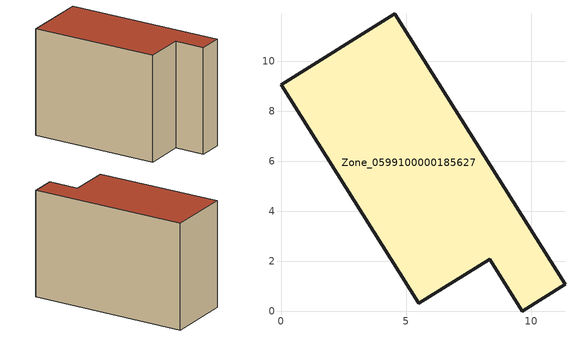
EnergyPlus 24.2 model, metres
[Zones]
Zone_0599100000185627
 floor ground (C_G): 0,9.05 4.54,11.9 11.35,1.08 9.64,0 8.35,2.08 5.51,0.32 z0
 wall outside (C_F): 4.54,11.9 0,9.05 5.51,0.32 8.35,2.08 9.64,0 11.35,1.08 4.54,11.9 z0:8.71
 roof outside (C_R): 11.35,1.08 4.54,11.9 0,9.05 5.51,0.32 8.35,2.08 9.64,0 z8.71
[BUILDING]
Pand.0599100000185627: North Axis=0; Terrain=City; Loads Convergence Tolerance Value=0.04; Temperature Convergence Tolerance Value=0.4; Solar Distribution=FullExterior; Maximum Number of Warmup Days=25; Minimum Number of Warmup Days=1
[Site:Location]
Rotterdam.The.Hague.AP_ZH_NLD Design_Conditions: Latitude=51.96; Longitude=4.45; Time Zone=1; Elevation=-4.5
[SITE:GROUNDTEMPERATURE:BUILDINGSURFACE]
18, 18, 18, 18, 18, 18, 18, 18, 18, 18, 18, 18
[MATERIAL] Thermal Absorptance=0.9; Solar Absorptance=0.7; Visible Absorptance=0.7
Name | Roughness | Thickness | Conductivity | Density | Specific Heat
G.TC.1975-1991 | MediumSmooth | 0.15 | 0.288461 | 540 | 1210
F.TC.1975-1991 | Rough | 0.3 | 0.230769 | 1920 | 840
R.TC.1975-1991 | MediumRough | 0.2 | 0.153846 | 1500 | 1000
[CONSTRUCTION]
C_G: G.TC.1975-1991
C_F: F.TC.1975-1991
C_R: R.TC.1975-1991
[ZONE]
Zone_0599100000185627: Type=1; Multiplier=1; Ceiling Height=Autocalculate; Volume=Autocalculate; Floor Area=autocalculate; Part of Total Floor Area=Yes
[ZONEINFILTRATION:DESIGNFLOWRATE]
Infil_Zone_0599100000185627: Zone or ZoneList or Space or SpaceList=Zone_0599100000185627; Schedule=AlwaysOn; Design Flow Rate Calculation Method=Flow/Area; Flow Rate per Floor Area=0.003; Constant Term Coefficient=1; Temperature Term Coefficient=0; Velocity Term Coefficient=0; Velocity Squared Term Coefficient=0
[HVACTEMPLATE:ZONE:IDEALLOADSAIRSYSTEM]
Zone_0599100000185627: Maximum Heating Supply Air Temperature=50; Minimum Cooling Supply Air Temperature=13; Maximum Heating Supply Air Humidity Ratio=0.0156; Minimum Cooling Supply Air Humidity Ratio=0.0077; Heating Limit=NoLimit; Cooling Limit=NoLimit; Dehumidification Control Type=ConstantSensibleHeatRatio; Cooling Sensible Heat Ratio=0.7; Dehumidification Setpoint=60; Humidification Control Type=None; Humidification Setpoint=30; Outdoor Air Method=None; Outdoor Air Flow Rate per Person=0.00944; Outdoor Air Flow Rate per Zone Floor Area=0; Outdoor Air Flow Rate per Zone=0; Demand Controlled Ventilation Type=None; Outdoor Air Economizer Type=NoEconomizer; Heat Recovery Type=None; Sensible Heat Recovery Effectiveness=0.7; Latent Heat Recovery Effectiveness=0.65
[ZONECONTROL:THERMOSTAT]
ThermostatControl_Zone_0599100000185627: Zone or ZoneList=Zone_0599100000185627; Control Type Schedule=DualSetpointControlType; Control 1=Thermostat_Zone_0599100000185627; Temperature Difference Between Cutout And Setpoint=0
[THERMOSTATSETPOINT:DUALSETPOINT]
Thermostat_Zone_0599100000185627: Heating Setpoint Temperature Schedule=HeatingSetpoint_Zone_0599100000185627; Cooling Setpoint Temperature Schedule=CoolingSetpoint_Zone_0599100000185627
[SCHEDULE:COMPACT]
HeatingSetpoint_Zone_0599100000185627: Through: 12/31, For: AllDays, Until: 24:00, 21
CoolingSetpoint_Zone_0599100000185627: Through: 12/31, For: AllDays, Until: 24:00, 24
DualSetpointControlType: Through: 12/31, For: AllDays, Until: 24:00, 4
AlwaysOn: Through: 12/31, For: AllDays, Until: 24:00, 1
